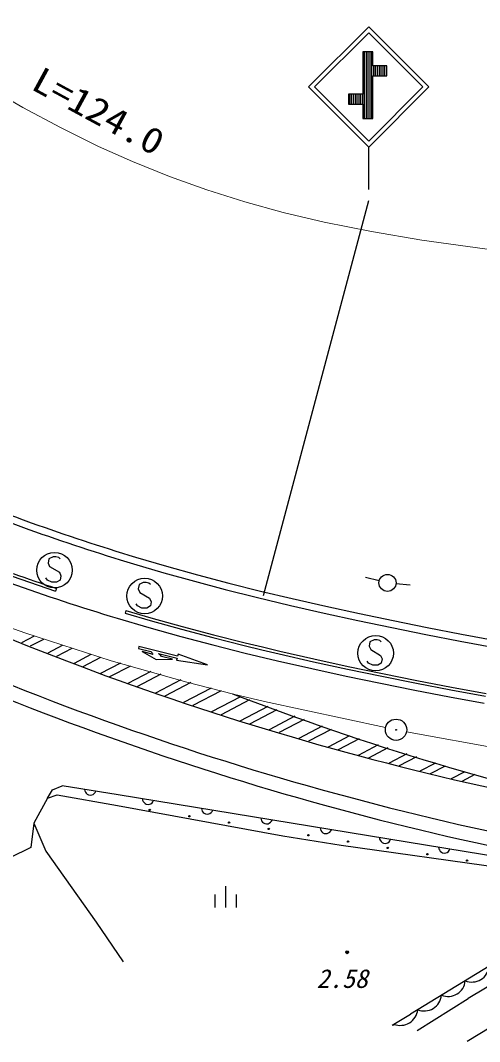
# Model space of a CAD drawing. Units: millimetres, scale not verified. Extents: x 40000 to 680000, y 20000 to 380000.
# Drawn here: x 135192 to 167520, y 243517 to 315498 of the extents above; entities that cross this region are included whole.
import ezdxf
from ezdxf.enums import TextEntityAlignment as Align

# ---------------------------------------------------------------- set-up
doc = ezdxf.new("R2010")
doc.units = ezdxf.units.MM
doc.header["$LTSCALE"] = 1000
doc.linetypes.add('CHAIN', pattern=[18.5, 12, -1.5, 3.5, -1.5])
for name, color, linetype, lineweight in [('M-BGD', 7, 'Continuous', 25), ('M-BGD-EXST', 7, 'Continuous', 25), ('M-BMK', 2, 'CHAIN', 13), ('M-BMK-SRVR', 3, 'Continuous', 25), ('M-STR-HTXT', 7, 'Continuous', 13), ('M-STR-STRC', 7, 'Continuous', 25)]:
    doc.layers.add(name, color=color, linetype=linetype, lineweight=lineweight)
doc.styles.add('ＭＳ ゴシック', font='')
doc.styles.get('ＭＳ ゴシック').set_extended_font_data('MS Gothic')

msp = doc.modelspace()

# ---------------------------------------------------------------- linework, layer by layer
at = {"layer": 'M-BGD'}
for p, q in [((143152, 277191), (145292, 276562)), ((143296, 277670), (145474, 277030)), ((145292, 276562), (147446, 275960)), ((145474, 277030), (147666, 276419)), ((147666, 276419), (149873, 275834)), ((147446, 275960), (149614, 275385)), ((149873, 275834), (152094, 275276)), ((160456, 275998), (159486, 276241)), ((161636, 275799), (162632, 275708)), ((149614, 275385), (151794, 274834)), ((152094, 275276), (154327, 274741)), ((151794, 274834), (154213, 274254)), ((154213, 274254), (156578, 273714)), ((154327, 274741), (156687, 274202)), ((156578, 273714), (158956, 273196)), ((156687, 274202), (159060, 273685)), ((159060, 273685), (161445, 273188)), ((141996, 273362), (144236, 272703)), ((158956, 273196), (161345, 272698)), ((161445, 273188), (163841, 272708)), ((136164, 272094), (135267, 271626)), ((144236, 272703), (146487, 272076)), ((161345, 272698), (163744, 272218)), ((163744, 272218), (166154, 271753)), ((163841, 272708), (166247, 272245)), ((166247, 272245), (168663, 271794)), ((136818, 271871), (135885, 271385)), ((138132, 271429), (137121, 270901)), ((143539, 271372), (143502, 271227)), ((146253, 270685), (143539, 271372)), ((146487, 272076), (148749, 271477)), ((148749, 271477), (151021, 270905)), ((166154, 271753), (168573, 271302)), ((138808, 271217), (137739, 270660)), ((140159, 270794), (138975, 270177)), ((143502, 271227), (144375, 271006)), ((144532, 270811), (143756, 271008)), ((143756, 271008), (144749, 270447)), ((144908, 270871), (146216, 270539)), ((145889, 270467), (145113, 270664)), ((146290, 270830), (146253, 270685)), ((148367, 270072), (146290, 270830)), ((151021, 270905), (153301, 270359)), ((140835, 270583), (139593, 269935)), ((142234, 270185), (140829, 269452)), ((142943, 269991), (141465, 269220)), ((144749, 270447), (145889, 270467)), ((146216, 270539), (146180, 270394)), ((146180, 270394), (148367, 270072)), ((153301, 270359), (155708, 269809)), ((144362, 269603), (142745, 268759)), ((145071, 269409), (143384, 268529)), ((155708, 269809), (158123, 269283)), ((158123, 269283), (160545, 268778)), ((146490, 269021), (144692, 268084)), ((147199, 268827), (145353, 267864)), ((160545, 268778), (162974, 268292)), ((148618, 268440), (146673, 267425)), ((149327, 268246), (147333, 267206)), ((150691, 267829), (148654, 266767)), ((162974, 268292), (165410, 267823)), ((165410, 267823), (167851, 267368)), ((151330, 267599), (149314, 266547)), ((152608, 267137), (150634, 266108)), ((153247, 266907), (151323, 265903)), ((154524, 266445), (152708, 265498)), ((155163, 266215), (153400, 265295)), ((156441, 265754), (154784, 264889)), ((157080, 265523), (155477, 264686)), ((158365, 265065), (156861, 264281)), ((159038, 264853), (157553, 264078)), ((160386, 264428), (158972, 263690)), ((161060, 264215), (159697, 263504)), ((162407, 263790), (161145, 263132)), ((163081, 263578), (161869, 262946)), ((164428, 263153), (163317, 262573)), ((165102, 262941), (164041, 262387)), ((166488, 262536), (165529, 262035)), ((167196, 262341), (166275, 261861)), ((137447, 261271), (138129, 261549)), ((142084, 260916), (138129, 261549)), ((139711, 261296), (139728, 261196)), ((137105, 260681), (136139, 258906)), ((137105, 260681), (137447, 261271)), ((137105, 260681), (137783, 260910)), ((137783, 260910), (142035, 260149)), ((139728, 261196), (139762, 261109)), ((139762, 261109), (139829, 261017)), ((139829, 261017), (139900, 260957)), ((139900, 260957), (139990, 260911)), ((139990, 260911), (140116, 260890)), ((140116, 260890), (140216, 260907)), ((140216, 260907), (140303, 260942)), ((140303, 260942), (140394, 261008)), ((140394, 261008), (140454, 261079)), ((140454, 261079), (140501, 261169)), ((175469, 255429), (142084, 260916)), ((143775, 260638), (143791, 260538)), ((142035, 260149), (153657, 258029)), ((143791, 260538), (143826, 260451)), ((143826, 260451), (143892, 260360)), ((143892, 260360), (143963, 260299)), ((143963, 260299), (144052, 260252)), ((144052, 260252), (144179, 260231)), ((144179, 260231), (144279, 260247)), ((144279, 260247), (144365, 260282)), ((144365, 260282), (144457, 260348)), ((144457, 260348), (144518, 260419)), ((144518, 260419), (144565, 260508)), ((147949, 259952), (147965, 259852)), ((147965, 259852), (147999, 259765)), ((147999, 259765), (148065, 259674)), ((148065, 259674), (148136, 259613)), ((148136, 259613), (148226, 259566)), ((148226, 259566), (148352, 259545)), ((148352, 259545), (148452, 259561)), ((148452, 259561), (148539, 259596)), ((148539, 259596), (148630, 259662)), ((148630, 259662), (148691, 259733)), ((148691, 259733), (148738, 259822)), ((152122, 259266), (152138, 259166)), ((152138, 259166), (152172, 259080)), ((152864, 259047), (152911, 259136)), ((136139, 258906), (135926, 257200)), ((136139, 258906), (136989, 256931)), ((152172, 259080), (152238, 258988)), ((152238, 258988), (152309, 258927)), ((152309, 258927), (152399, 258880)), ((152399, 258880), (152525, 258859)), ((152525, 258859), (152625, 258875)), ((152625, 258875), (152712, 258910)), ((152712, 258910), (152804, 258976)), ((152804, 258976), (152864, 259047)), ((156295, 258580), (156311, 258480)), ((156311, 258480), (156345, 258394)), ((157037, 258361), (157084, 258450)), ((153657, 258029), (157776, 257368)), ((156345, 258394), (156411, 258302)), ((156411, 258302), (156482, 258241)), ((156482, 258241), (156572, 258194)), ((156572, 258194), (156698, 258173)), ((156698, 258173), (156798, 258189)), ((156798, 258189), (156885, 258224)), ((156885, 258224), (156977, 258290)), ((156977, 258290), (157037, 258361)), ((160468, 257894), (160484, 257794)), ((160484, 257794), (160518, 257708)), ((160518, 257708), (160584, 257616)), ((161210, 257675), (161257, 257764)), ((135926, 257200), (134447, 256466)), ((157776, 257368), (175045, 254934)), ((160584, 257616), (160656, 257555)), ((160656, 257555), (160745, 257508)), ((160745, 257508), (160871, 257487)), ((160871, 257487), (160971, 257503)), ((160971, 257503), (161058, 257538)), ((161058, 257538), (161150, 257604)), ((161150, 257604), (161210, 257675)), ((164641, 257208), (164657, 257108)), ((164657, 257108), (164692, 257022)), ((164692, 257022), (164757, 256930)), ((165323, 256918), (165383, 256989)), ((165383, 256989), (165431, 257079)), ((136989, 256931), (140519, 251931)), ((164757, 256930), (164829, 256869)), ((164829, 256869), (164918, 256822)), ((164918, 256822), (165044, 256801)), ((165044, 256801), (165144, 256817)), ((165144, 256817), (165231, 256852)), ((165231, 256852), (165323, 256918)), ((149622, 254475), (149622, 252975)), ((148872, 253875), (148872, 252975)), ((150372, 253875), (150372, 252975)), ((140519, 251931), (142431, 249136)), ((170589, 250291), (162647, 245456)), ((171250, 249259), (166727, 246555)), ((163125, 244292), (166727, 246555)), ((161369, 244678), (162647, 245456)), ((168320, 244537), (166651, 243517))]:
    msp.add_line(p, q, dxfattribs=at)
for centre, radius in [((161038, 275853), 600), ((144301, 259845), 50), ((147094, 259399), 50), ((149887, 258952), 50), ((152680, 258506), 50), ((155473, 258059), 50), ((158266, 257612), 50), ((161059, 257166), 50), ((163852, 256719), 50), ((166645, 256273), 50), ((158196, 249813), 100), ((158196, 249813), 60), ((158196, 249813), 20)]:
    msp.add_circle(centre, radius, dxfattribs=at)
for centre, radius, start, end in [((187358, 423666), 152500, 243.13965, 250.30176), ((187358, 423666), 153000, 243.13965, 250.30176), ((187358, 423666), 152500, 250.30176, 253.20654), ((187358, 423666), 153000, 250.30176, 253.20606), ((213481, 466482), 210000, 243.14014, 260.36621), ((213481, 466482), 213000, 243.14014, 260.36621), ((187358, 423666), 157000, 250.30176, 253.20606), ((213481, 466482), 214000, 243.14014, 260.18408), ((144076, 270604), 500, 24.44092, 53.396), ((144309, 270070), 1000, 36.44238, 53.20654), ((222106, 454633), 200000, 248.90381, 257.56934), ((166973, 248938), 1225, 248.16602, 354.42578), ((165298, 247919), 1225, 248.16602, 354.42578), ((163623, 246901), 1225, 248.16602, 354.42578), ((161948, 245883), 1225, 248.16602, 354.42578), ((160273, 244864), 1225, 350.08496, 354.42578)]:
    msp.add_arc(centre, radius, start, end, dxfattribs=at)
at = {"layer": 'M-BGD-EXST'}
for p, q in [((137191, 277548), (137141, 277248)), ((137141, 277248), (137241, 276998)), ((137491, 277698), (137191, 277548)), ((137691, 277698), (137491, 277698)), ((137891, 277648), (137691, 277698)), ((137991, 277548), (137891, 277648)), ((137241, 276998), (137941, 276598)), ((137941, 276598), (138041, 276348)), ((137091, 276048), (136991, 276198)), ((137391, 275898), (137091, 276048)), ((137741, 275898), (137391, 275898)), ((137991, 276048), (137741, 275898)), ((138041, 276348), (137991, 276048)), ((143540, 275726), (143490, 275426)), ((143840, 275876), (143540, 275726)), ((144040, 275876), (143840, 275876)), ((144240, 275826), (144040, 275876)), ((144340, 275726), (144240, 275826)), ((143490, 275426), (143590, 275176)), ((143590, 275176), (144290, 274776)), ((143440, 274226), (143340, 274376)), ((144290, 274776), (144390, 274526)), ((144390, 274526), (144340, 274226)), ((143740, 274076), (143440, 274226)), ((144090, 274076), (143740, 274076)), ((144340, 274226), (144090, 274076)), ((159803, 271693), (159753, 271393)), ((159753, 271393), (159853, 271143)), ((160103, 271843), (159803, 271693)), ((160303, 271843), (160103, 271843)), ((160503, 271793), (160303, 271843)), ((160603, 271693), (160503, 271793)), ((159853, 271143), (160553, 270743)), ((160553, 270743), (160653, 270493)), ((159703, 270193), (159603, 270343)), ((160003, 270043), (159703, 270193)), ((160353, 270043), (160003, 270043)), ((160603, 270193), (160353, 270043)), ((160653, 270493), (160603, 270193))]:
    msp.add_line(p, q, dxfattribs=at)
for centre in [(137591, 276748), (143940, 274926), (160203, 270893)]:
    msp.add_circle(centre, 1250, dxfattribs=at)
at = {"layer": 'M-BMK'}
for p, q in [((131071, 273908), (135507, 272318)), ((135507, 272318), (141585, 270362)), ((141585, 270362), (146917, 268855)), ((146917, 268855), (150196, 268008)), ((152375, 267495), (150196, 268008)), ((160908, 265654), (152374, 267495)), ((162379, 265360), (172477, 263494))]:
    msp.add_line(p, q, dxfattribs=at)
at = {"layer": 'M-BMK-SRVR'}
for radius in [750, 30]:
    msp.add_circle((161641, 265496), radius, dxfattribs=at)
at = {"layer": 'M-STR-HTXT'}
msp.add_lwpolyline([(97067, 335874), (104882, 329958), (112732, 324178), (120759, 318560), (128828, 313260), (132069, 311263), (135362, 309357), (138006, 307939), (140697, 306614), (143081, 305551), (145682, 304507), (148323, 303562), (150997, 302716), (153699, 301970), (156575, 301288), (159909, 300620), (163460, 300018), (173163, 298664), (182884, 297424), (188063, 296779)], dxfattribs=at)
at = {"layer": 'M-STR-STRC'}
for p, q in [((155469, 310815), (159712, 315058)), ((159712, 314633), (155893, 310815)), ((159712, 315058), (163954, 310815)), ((163530, 310815), (159712, 314633)), ((159994, 313295), (159294, 313295)), ((159294, 313295), (159294, 310295)), ((159424, 308595), (159424, 313295)), ((159554, 308595), (159554, 313295)), ((159684, 308595), (159684, 313295)), ((159814, 308595), (159814, 313295)), ((159944, 308595), (159944, 313295)), ((159994, 312295), (159994, 313295)), ((160994, 312295), (159994, 312295)), ((160074, 311595), (160074, 312295)), ((160204, 311595), (160204, 312295)), ((160334, 311595), (160334, 312295)), ((160464, 311595), (160464, 312295)), ((160594, 311595), (160594, 312295)), ((160724, 311595), (160724, 312295)), ((160854, 311595), (160854, 312295)), ((160984, 311595), (160984, 312295)), ((160994, 311595), (160994, 312295)), ((159994, 308595), (159994, 311595)), ((159994, 311595), (160994, 311595)), ((159712, 306572), (155469, 310815)), ((155893, 310815), (159712, 306997)), ((159294, 310295), (158294, 310295)), ((158294, 310295), (158294, 309595)), ((158384, 309595), (158384, 310295)), ((158514, 309595), (158514, 310295)), ((158644, 309595), (158644, 310295)), ((158774, 309595), (158774, 310295)), ((158904, 309595), (158904, 310295)), ((159034, 309595), (159034, 310295)), ((159164, 309595), (159164, 310295)), ((159294, 309595), (159294, 310295)), ((159712, 306997), (163530, 310815)), ((163954, 310815), (159712, 306572)), ((158294, 309595), (159294, 309595)), ((159294, 309595), (159294, 308595)), ((159294, 308595), (159994, 308595)), ((159712, 303572), (159712, 306572)), ((152306, 274960), (159717, 302801)), ((134607, 276324), (137656, 275262)), ((137722, 275454), (137656, 275262)), ((142622, 273914), (142564, 273722)), ((142564, 273722), (144328, 273197)), ((142615, 273909), (144383, 273389)), ((144328, 273197), (146527, 272583)), ((144383, 273389), (146580, 272776)), ((146527, 272583), (148737, 271997)), ((146580, 272776), (148787, 272190)), ((148787, 272190), (151004, 271630)), ((148737, 271997), (150956, 271436)), ((150956, 271436), (152185, 271137)), ((151004, 271630), (152231, 271332)), ((152185, 271137), (153415, 270846)), ((152231, 271332), (153461, 271041)), ((153415, 270846), (155817, 270297)), ((153461, 271041), (155860, 270493)), ((155817, 270297), (158227, 269772)), ((155860, 270493), (158268, 269968)), ((158268, 269968), (160685, 269464)), ((158227, 269772), (160645, 269268)), ((160645, 269268), (163070, 268783)), ((160685, 269464), (163109, 268979)), ((163070, 268783), (165503, 268314)), ((163109, 268979), (165540, 268511)), ((165540, 268511), (167977, 268057)), ((165503, 268314), (167941, 267860))]:
    msp.add_line(p, q, dxfattribs=at)
msp.add_arc((187358, 423666), 156300, 250.30176, 251.48584, dxfattribs=at)

# ---------------------------------------------------------------- texts
at = {"layer": 'M-BGD', "style": 'ＭＳ ゴシック', "oblique": 15}
msp.add_text('2.58', height=1320, dxfattribs=at).set_placement((156042, 246903), align=Align.BOTTOM_LEFT)
at = {"layer": 'M-STR-HTXT', "style": 'ＭＳ ゴシック', "width": 1.15}
msp.add_text('側溝\u3000L=124.0', height=1833, rotation=331.5, dxfattribs=at).set_placement((127999, 314332), align=Align.BOTTOM_LEFT)

doc.saveas('drawing.dxf')
